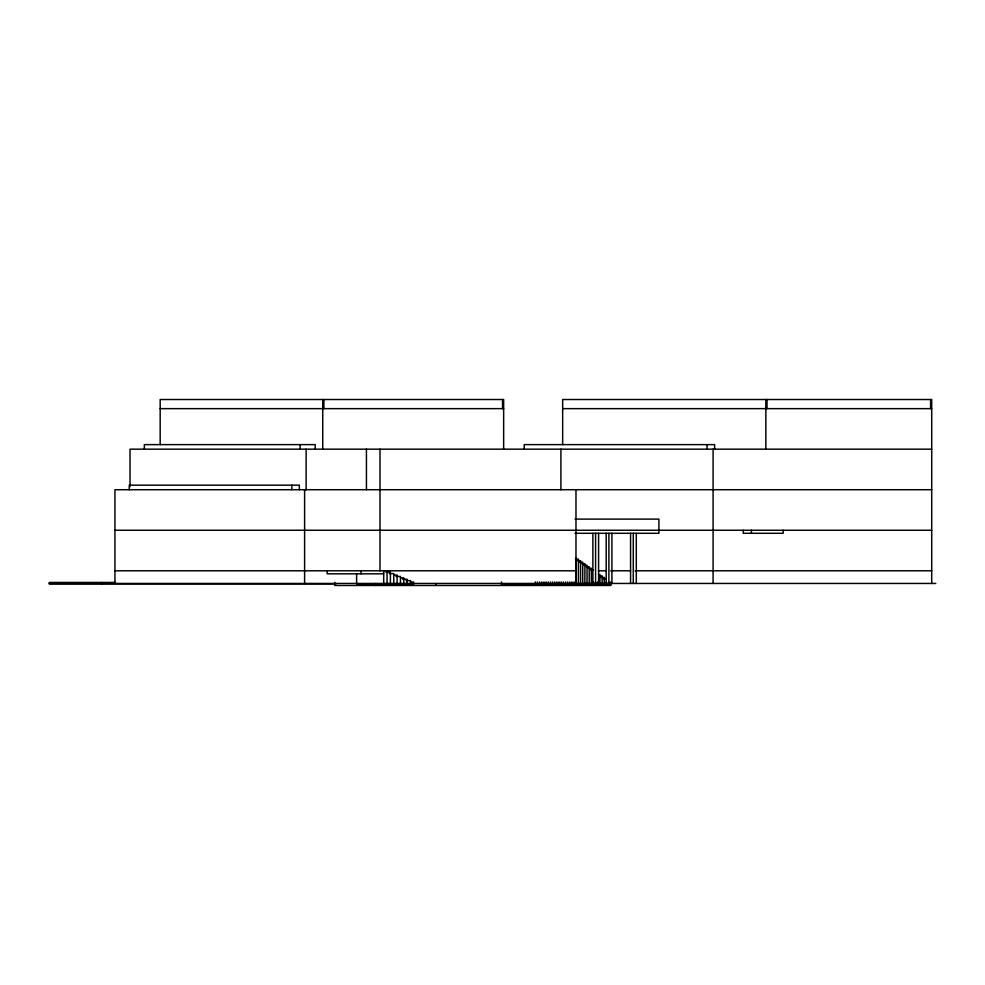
<?xml version="1.0" encoding="UTF-8"?>
<svg xmlns="http://www.w3.org/2000/svg" width="985" height="985" viewBox="0 0 985 985"><rect width="100%" height="100%" fill="white"/><g stroke="black" fill="none" stroke-linecap="round" stroke-linejoin="round"><path stroke-width="1.48" d="M160.173 408.64L503.655 408.64M562.657 408.64L931.712 408.64M931.712 449.172L130.02 449.172L130.02 486.713M931.712 489.717L114.937 489.717L114.937 583.452M574.994 519.107L658.903 519.107L658.903 533.291L574.994 533.291M114.937 530.25L931.712 530.25M575.474 559.135L578.417 559.135L578.417 584.979M577.629 560.65L580.571 560.65L580.571 584.979M579.783 562.176L582.726 562.176L582.726 584.979M581.938 563.691L584.881 563.691L584.881 584.979M584.093 565.218L587.035 565.218L587.035 584.979M586.247 566.732L589.19 566.732L589.19 584.979M588.402 568.259L591.345 568.259L591.345 584.979M590.557 569.773L593.499 569.773M114.937 570.795L575.979 570.795M598.511 570.795L606.144 570.795M610.725 570.795L630.597 570.795M635.177 570.795L931.712 570.795M385.886 572.199L390.405 572.199L390.405 583.563M389.235 573.602L393.754 573.602L393.754 583.551M383.694 573.824L327.217 573.824L327.217 570.795M393.754 575.006L397.103 575.006L397.103 583.551M599.163 575.856L602.118 575.856L602.118 584.979M395.933 576.422L400.452 576.422L400.452 583.551M601.318 577.382L604.261 577.382L604.261 584.979M400.452 577.826L403.801 577.826L403.801 583.551M603.473 578.897L606.415 578.897M402.631 579.229L407.15 579.229L407.15 583.539M405.992 580.645L410.499 580.645L410.499 583.539M410.499 582.049L413.848 582.049M115.528 582.443L49.25 582.443L49.25 583.97L335.873 583.97M49.25 583.452L935.75 583.452M356.607 584.979L413.848 584.979M610.725 584.979L501.476 584.979L501.476 581.938M931.712 583.452L931.712 399.516L562.657 399.516L562.657 444.666M930.579 399.516L930.579 408.64M783.161 530.25L783.161 533.291L743.244 533.291L743.244 530.25M766.995 399.516L766.995 408.64M765.862 399.516L765.862 449.172M751.42 530.25L751.42 533.291M714.63 449.172L714.63 444.617L524.205 444.617L524.205 449.172M713.091 449.172L713.091 583.452M707.082 444.617L707.082 449.172M636.298 533.291L636.298 583.452M633.281 533.291L633.281 583.452M630.572 533.291L630.572 583.452M611.907 533.291L611.907 583.452M610.725 581.938L610.725 585.484L334.752 585.484L334.802 582.443M608.89 533.291L608.89 583.452M608.57 581.938L608.57 584.979M606.415 581.938L606.415 584.979M606.181 533.291L606.181 583.452M599.963 574.341L599.963 584.979M598.597 533.291L598.597 583.452M597.809 581.938L597.809 584.979M595.654 581.938L595.654 584.979M595.58 533.291L595.58 583.452M593.499 581.938L593.499 584.979M592.871 533.291L592.871 583.452M576.262 557.608L576.262 584.979M575.979 489.717L575.979 583.452M574.107 581.938L574.107 584.979M571.953 581.938L571.953 584.979M569.81 581.938L569.81 584.979M567.655 581.938L567.655 584.979M565.501 581.938L565.501 584.979M563.346 581.938L563.346 584.979M561.191 581.938L561.191 584.979M560.908 449.172L560.908 489.717M559.037 581.938L559.037 584.979M556.882 581.938L556.882 584.979M554.727 581.938L554.727 584.979M552.573 581.938L552.573 584.979M550.418 581.938L550.418 584.979M548.263 581.938L548.263 584.979M546.109 581.938L546.109 584.979M543.954 581.938L543.954 584.979M542.883 583.452L542.883 585.484M541.799 581.938L541.799 584.979M539.657 581.938L539.657 584.979M537.502 581.938L537.502 584.979M535.347 581.938L535.347 584.979M503.655 449.172L503.655 399.516L160.173 399.516L160.173 444.666M502.535 399.516L502.535 408.64M435.702 583.452L435.702 585.484M387.043 570.795L387.043 583.563M383.694 570.795L383.694 583.563M379.988 449.172L379.988 570.795M375.396 583.452L375.396 585.484M366.432 449.172L366.432 489.717M361.089 570.795L361.089 573.824M356.607 573.627L356.607 583.563M323.868 399.516L323.868 408.64M322.735 399.516L322.735 449.172M315.2 449.172L315.2 444.617L144.327 444.617L144.327 449.172M306.126 449.172L306.126 489.717M304.599 489.717L304.599 583.452M300.117 444.617L300.117 449.172M299.354 489.717L299.354 485.149L129.257 485.149L129.257 489.717M291.819 485.149L291.819 489.717M101.714 582.443L101.714 583.97"/></g></svg>
